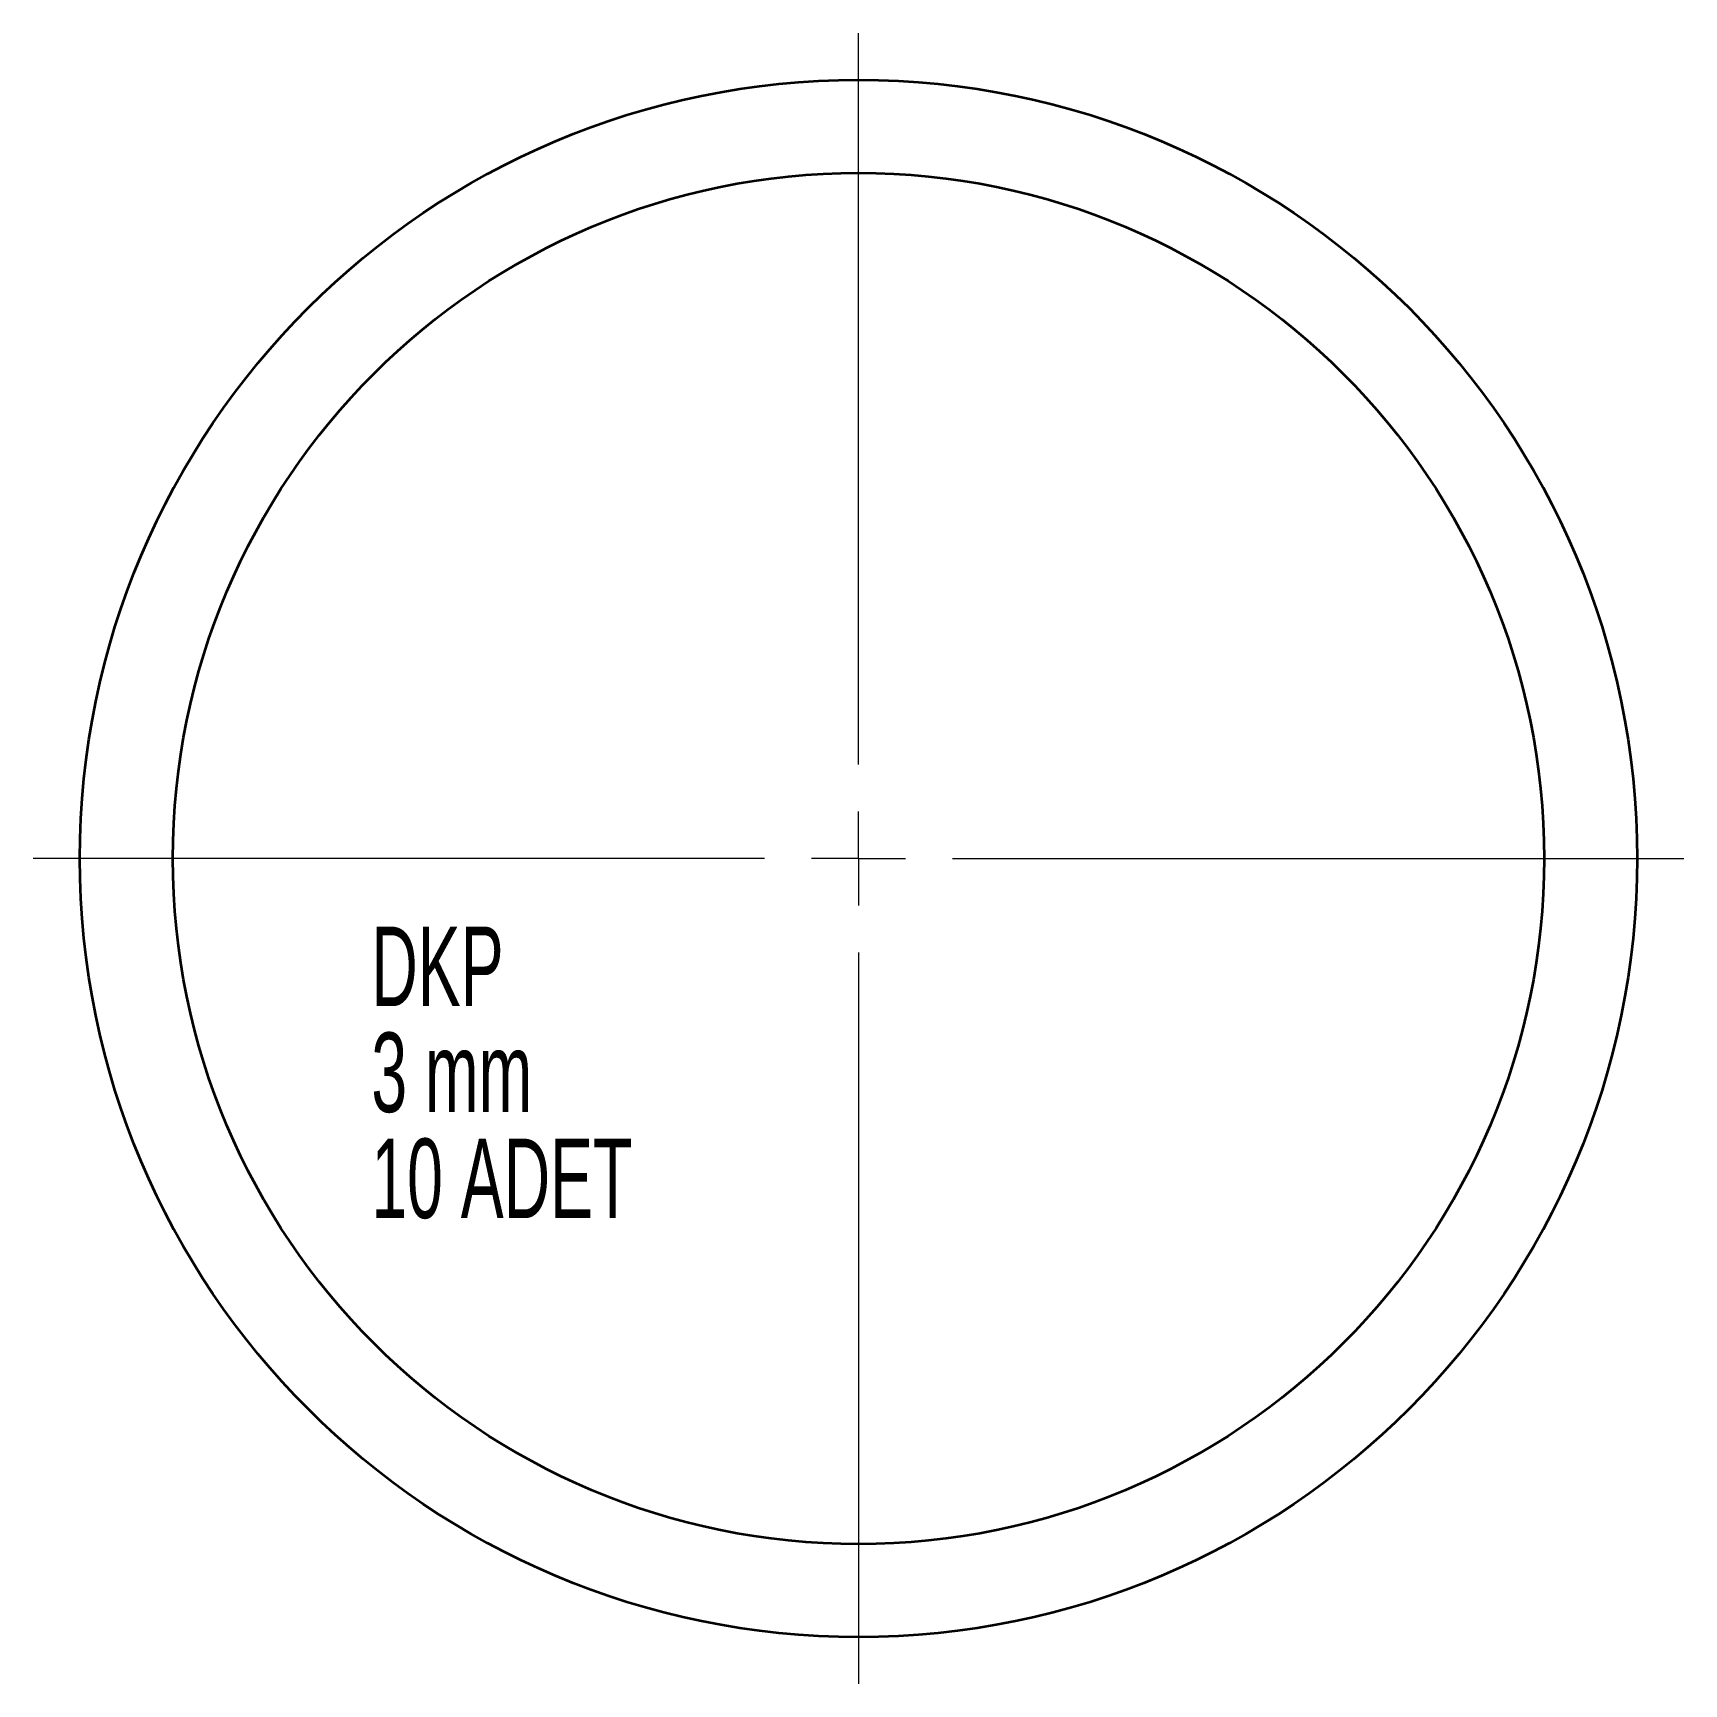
# Model space of a CAD drawing. Header units: millimetres. Extents: x 106.8 to 194.7, y 64 to 151.9.
import ezdxf

# ---------------------------------------------------------------- set-up
doc = ezdxf.new("R2010")
doc.units = ezdxf.units.MM
doc.styles.add('SLDTEXTSTYLE0', font='TXT', dxfattribs={"width": 0.605})

# ---------------------------------------------------------------- blocks, each defined once
blk = doc.blocks.new('SW_CENTERMARKSYMBOL_0')
at = {"color": 0, "linetype": 'Continuous', "lineweight": 18}
for p, q in [((0, 5), (0, 43.95)), ((0, 0), (0, 2.5)), ((-5, 0), (-43.95, 0)), ((0, 0), (-2.5, 0)), ((0, 0), (0, -2.5)), ((0, 0), (2.5, 0)), ((5, 0), (43.95, 0)), ((0, -5), (0, -43.95))]:
    blk.add_line(p, q, dxfattribs=at)

msp = doc.modelspace()

# ---------------------------------------------------------------- linework, layer by layer
at = {"color": 7, "linetype": 'Continuous', "lineweight": 35}
for radius in [41.45, 36.5]:
    msp.add_circle((150.717, 107.993), radius, dxfattribs=at)

# ---------------------------------------------------------------- block references
at = {"color": 7, "linetype": 'Continuous', "lineweight": 18}
msp.add_blockref('SW_CENTERMARKSYMBOL_0', (150.717, 107.993), dxfattribs=at)

# ---------------------------------------------------------------- texts
at = {"color": 7, "linetype": 'Continuous', "lineweight": 0, "char_height": 4.2333, "attachment_point": 1, "style": 'SLDTEXTSTYLE0'}
for s, insert in [('DKP', (124.78, 104.369)), ('3 mm', (124.78, 98.725)), ('10 ADET', (124.78, 93.08))]:
    msp.add_mtext(s, dxfattribs=dict(at, insert=insert))

doc.saveas('drawing.dxf')
